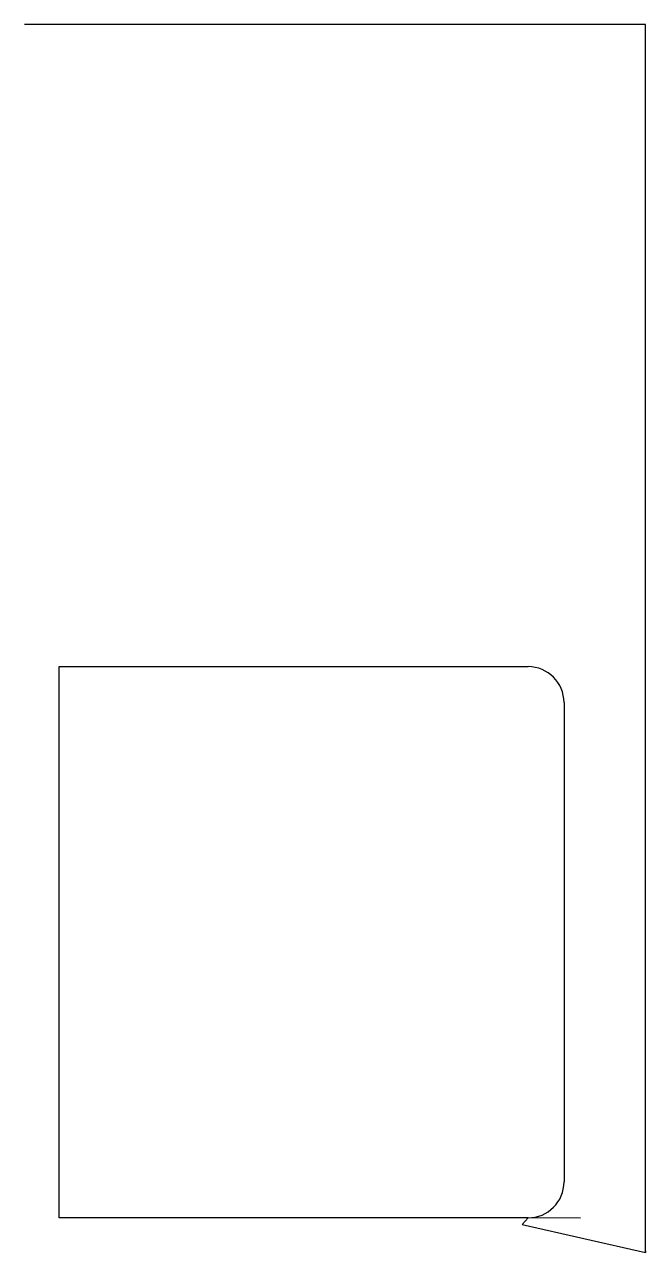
# Model space of a CAD drawing. Header units: metres. Extents: x 0 to 359, y 0 to 710.
import ezdxf

# ---------------------------------------------------------------- set-up
doc = ezdxf.new("R2010")
doc.units = ezdxf.units.M

msp = doc.modelspace()

# ---------------------------------------------------------------- linework, layer by layer
at = {"layer": 'TOOL_0'}
for p, q in [((1, 709.761), (0, 709.761)), ((358.624, 709.761), (1, 709.761)), ((358.624, 1), (358.624, 709.761)), ((20, 20.001), (20, 338.601)), ((20, 338.601), (290.8, 338.601)), ((311.6, 317.801), (311.6, 40.801)), ((290.8, 20.001), (20, 20.001)), ((290.8, 20.001), (287.337, 16.135)), ((287.337, 16.135), (358.624, 0)), ((321.144, 19.796), (290.8, 20.001)), ((358.624, 0), (358.624, 1)), ((358.624, 1), (358.624, 0)), ((358.624, 0), (358.624, 1)), ((358.624, 0), (358.624, 0))]:
    msp.add_line(p, q, dxfattribs=at)
for centre, start, end in [((290.8, 317.801), 0, 90), ((290.8, 40.801), 270, 0)]:
    msp.add_arc(centre, 20.8, start, end, dxfattribs=at)

doc.saveas('drawing.dxf')
